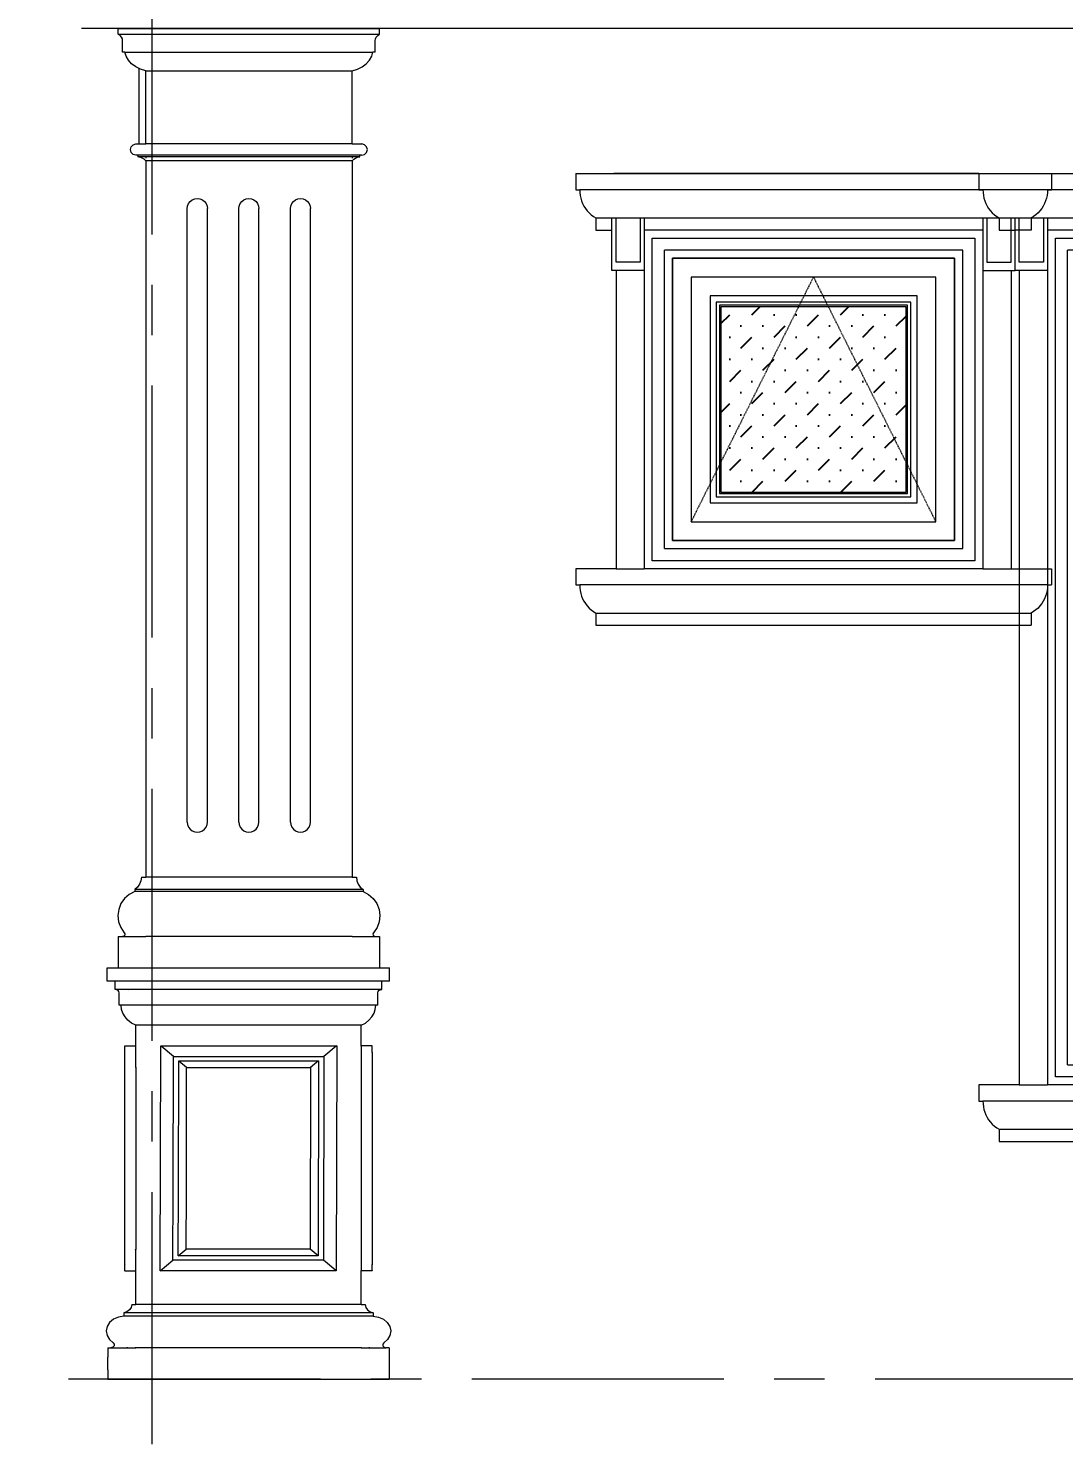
# Model space of a CAD drawing. Header units: millimetres. Extents: x 1832547 to 2001569, y -558009 to -417808.
# Drawn here: x 1912778 to 1915344, y -527518 to -523994 of the extents above; entities that cross this region are included whole.
import ezdxf

# ---------------------------------------------------------------- set-up
doc = ezdxf.new("R2010")
doc.units = ezdxf.units.MM
doc.header["$MEASUREMENT"] = 0
doc.linetypes.add('CENTER', pattern=[2, 1.25, -0.25, 0.25, -0.25])
doc.linetypes.add('HIDDEN', pattern=[9.525, 6.35, -3.175])
doc.layers.get('0').update_dxf_attribs({"linetype": 'CONTINUOUS'})
doc.layers.get('DEFPOINTS').update_dxf_attribs({"linetype": 'CONTINUOUS'})
for name, color, linetype, lineweight in [('CA.khuat 75', 75, 'HIDDEN', 9), ('CA.manh 08', 8, 'CONTINUOUS', 9), ('CA.noi that 15', 15, 'CONTINUOUS', 9), ('CA.thay 145', 145, 'CONTINUOUS', 18), ('CA.tim 67', 67, 'CENTER', 9), ('CA.vat lieu 08', 8, 'CONTINUOUS', 5), ('CA_manh 08', 8, 'CONTINUOUS', 9)]:
    doc.layers.add(name, color=color, linetype=linetype, lineweight=lineweight)
doc.layers.add('HACH', color=250, linetype='CONTINUOUS')
doc.styles.get("Standard").update_dxf_attribs({"font": 'roman.shx'})
doc.dimstyles.new('CA 70', dxfattribs={"dimscale": 0.7, "dimtxt": 220, "dimasz": 60, "dimexe": 160, "dimexo": 0, "dimgap": 30, "dimtad": 1, "dimdec": 0, "dimrnd": 5, "dimzin": 0, "dimdsep": 46, "dimtxsty": 'Standard', "dimblk": 'ARCHTICK', "dimcen": 0.09, "dimdle": 160, "dimclrd": 256, "dimclre": 256, "dimclrt": 255, "dimadec": 0, "dimazin": 0, "dimtfac": 1, "dimtdec": 0, "dimtix": 1, "dimtmove": 2, "dimatfit": 3, "dimldrblk": 'DOT', "dimfxl": 600, "dimfxlon": 1, "dimtolj": 1, "dimtzin": 0, "dimarcsym": 0})

# ---------------------------------------------------------------- blocks, each defined once
blk = doc.blocks.new('_ArchTick')
at = {"color": 1, "linetype": 'ByBlock', "const_width": 0.15}
blk.add_lwpolyline([(-0.5, -0.5), (0.5, 0.5)], dxfattribs=at)
blk = doc.blocks.new('*D163')
at = {"layer": 'CA.manh 08', "lineweight": -2, "transparency": 16777216}
for p, q in [((1910842.1, -523531.6), (1910842.1, -524675.6)), ((1911262.1, -523643.6), (1910730.1, -523643.6)), ((1911262.1, -524563.6), (1910730.1, -524563.6))]:
    blk.add_line(p, q, dxfattribs=at)
at = {"layer": 'DEFPOINTS', "color": 0, "transparency": 16777216}
for p in [(1912237, -523643.6), (1910842.1, -524563.6), (1913934.3, -524563.6)]:
    blk.add_point(p, dxfattribs=at)
at = {"layer": 'CA.manh 08', "lineweight": -2, "transparency": 16777216, "xscale": 42, "yscale": 42, "zscale": 42}
for p, rotation in [((1910842.1, -523643.6), 90), ((1910842.1, -524563.6), 270)]:
    blk.add_blockref('_ArchTick', p, dxfattribs=dict(at, rotation=rotation))
at = {"layer": 'CA.manh 08', "color": 255, "transparency": 16777216, "insert": (1910744.1, -524103.6), "char_height": 154, "attachment_point": 5, "rotation": 90}
blk.add_mtext('\\A1;920', dxfattribs=at)
blk = doc.blocks.new('_DOT')
at = {"color": 1, "linetype": 'ByBlock'}
blk.add_line((-0.5, 0), (-1, 0), dxfattribs=at)
at = {"color": 1, "linetype": 'ByBlock', "const_width": 0.5}
blk.add_lwpolyline([(-0.25, 0, 1), (0.25, 0, 1)], format="xyb", close=True, dxfattribs=at)
blk = doc.blocks.new('*D164')
at = {"layer": 'CA.manh 08', "lineweight": -2, "transparency": 16777216}
for p, q in [((1910842.1, -524451.6), (1910842.1, -526655.6)), ((1911262.1, -524563.6), (1910730.1, -524563.6)), ((1911262.1, -526543.6), (1910730.1, -526543.6))]:
    blk.add_line(p, q, dxfattribs=at)
at = {"layer": 'DEFPOINTS', "color": 0, "transparency": 16777216}
for p in [(1913934.3, -524563.6), (1910842.1, -526543.6), (1913934.6, -526543.6)]:
    blk.add_point(p, dxfattribs=at)
at = {"layer": 'CA.manh 08', "lineweight": -2, "transparency": 16777216, "xscale": 42, "yscale": 42, "zscale": 42}
for p, rotation in [((1910842.1, -524563.6), 90), ((1910842.1, -526543.6), 270)]:
    blk.add_blockref('_ArchTick', p, dxfattribs=dict(at, rotation=rotation))
at = {"layer": 'CA.manh 08', "color": 255, "transparency": 16777216, "insert": (1910744.1, -525553.6), "char_height": 154, "attachment_point": 5, "rotation": 90}
blk.add_mtext('\\A1;1980', dxfattribs=at)
blk = doc.blocks.new('*D165')
at = {"layer": 'CA.manh 08', "lineweight": -2, "transparency": 16777216}
for p, q in [((1910842.1, -526431.6), (1910842.1, -527455.6)), ((1911262.1, -526543.6), (1910730.1, -526543.6)), ((1911262.1, -527343.6), (1910730.1, -527343.6))]:
    blk.add_line(p, q, dxfattribs=at)
at = {"layer": 'DEFPOINTS', "color": 0, "transparency": 16777216}
for p in [(1913934.6, -526543.6), (1910842.1, -527343.6), (1911614.4, -527343.6)]:
    blk.add_point(p, dxfattribs=at)
at = {"layer": 'CA.manh 08', "lineweight": -2, "transparency": 16777216, "xscale": 42, "yscale": 42, "zscale": 42}
for p, rotation in [((1910842.1, -526543.6), 90), ((1910842.1, -527343.6), 270)]:
    blk.add_blockref('_ArchTick', p, dxfattribs=dict(at, rotation=rotation))
at = {"layer": 'CA.manh 08', "color": 255, "transparency": 16777216, "insert": (1910744.1, -526943.6), "char_height": 154, "attachment_point": 5, "rotation": 90}
blk.add_mtext('\\A1;800', dxfattribs=at)
blk = doc.blocks.new('A$C6ceb0cab')
at = {"layer": 'CA.thay 145'}
for p, q in [((0, 2400), (0, 2360)), ((0, 2400), (2599.8, 2400)), ((2599.8, 2400), (2599.8, 2360)), ((0, 2360), (10, 2360)), ((10, 2360), (10.2, 2352.9)), ((2589.8, 2360), (10, 2360)), ((10.2, 2352.9), (11, 2345.9)), ((11, 2345.9), (12.4, 2339)), ((12.4, 2339), (14.5, 2332.3)), ((14.5, 2332.3), (17.1, 2325.7)), ((2585.3, 2332.3), (2582.7, 2325.7)), ((2587.3, 2339), (2585.3, 2332.3)), ((2588.8, 2345.9), (2587.3, 2339)), ((2589.6, 2352.9), (2588.8, 2345.9)), ((2589.8, 2360), (2589.6, 2352.9)), ((2589.8, 2360), (2599.8, 2360)), ((17.1, 2325.7), (20.3, 2319.5)), ((20.3, 2319.5), (24.1, 2313.5)), ((24.1, 2313.5), (28.4, 2307.9)), ((28.4, 2307.9), (33.2, 2302.7)), ((33.2, 2302.7), (38.4, 2298)), ((38.4, 2298), (44, 2293.7)), ((44, 2293.7), (50, 2290)), ((2555.7, 2293.7), (2549.8, 2290)), ((2561.4, 2298), (2555.7, 2293.7)), ((2566.6, 2302.7), (2561.4, 2298)), ((2571.4, 2307.9), (2566.6, 2302.7)), ((2575.7, 2313.5), (2571.4, 2307.9)), ((2579.4, 2319.5), (2575.7, 2313.5)), ((2582.7, 2325.7), (2579.4, 2319.5)), ((50, 2290), (90, 2290)), ((50, 2290), (50, 2260)), ((50, 2260), (90, 2260)), ((90, 2260), (90, 2290)), ((90, 2290), (100, 2290)), ((90, 2160), (90, 2260)), ((100, 2290), (160, 2290)), ((160, 2290), (170, 2290)), ((170, 2290), (2429.8, 2290)), ((170, 2290), (170, 2260)), ((2429.8, 2260), (170, 2260)), ((170, 2260), (170, 2160)), ((2429.8, 2290), (2439.8, 2290)), ((2429.8, 2290), (2429.8, 2260)), ((2429.8, 2260), (2429.8, 2160)), ((2439.8, 2290), (2499.8, 2290)), ((2499.8, 2290), (2509.8, 2290)), ((2509.8, 2290), (2549.8, 2290)), ((2509.8, 2260), (2509.8, 2290)), ((2509.8, 2160), (2509.8, 2260)), ((2549.8, 2260), (2509.8, 2260)), ((2549.8, 2290), (2549.8, 2260)), ((240, 210), (240, 2190)), ((240, 2190), (2359.8, 2190)), ((2359.8, 2190), (2359.8, 210)), ((100, 2160), (90, 2160)), ((100, 2160), (100, 140)), ((170, 2160), (100, 2160)), ((170, 2160), (170, 140)), ((2429.8, 2160), (2499.8, 2160)), ((2429.8, 2160), (2429.8, 140)), ((2499.8, 2160), (2509.8, 2160)), ((2499.8, 2160), (2499.8, 140)), ((2359.8, 210), (240, 210)), ((100, 140), (0, 140)), ((0, 140), (0, 100)), ((100, 140), (170, 140)), ((2429.8, 140), (170, 140)), ((2429.8, 140), (2499.8, 140)), ((2499.8, 140), (2599.8, 140)), ((2599.8, 140), (2599.8, 100)), ((0, 100), (10, 100)), ((10, 100), (10.2, 92.9)), ((2589.8, 100), (10, 100)), ((10.2, 92.9), (11, 85.9)), ((11, 85.9), (12.4, 79)), ((12.4, 79), (14.5, 72.3)), ((14.5, 72.3), (17.1, 65.7)), ((2585.3, 72.3), (2582.7, 65.7)), ((2587.3, 79), (2585.3, 72.3)), ((2588.8, 85.9), (2587.3, 79)), ((2589.6, 92.9), (2588.8, 85.9)), ((2589.8, 100), (2589.6, 92.9)), ((2589.8, 100), (2599.8, 100)), ((17.1, 65.7), (20.3, 59.5)), ((20.3, 59.5), (24.1, 53.5)), ((24.1, 53.5), (28.4, 47.9)), ((28.4, 47.9), (33.2, 42.7)), ((33.2, 42.7), (38.4, 38)), ((38.4, 38), (44, 33.7)), ((2561.4, 38), (2555.7, 33.7)), ((2566.6, 42.7), (2561.4, 38)), ((2571.4, 47.9), (2566.6, 42.7)), ((2575.7, 53.5), (2571.4, 47.9)), ((2579.4, 59.5), (2575.7, 53.5)), ((2582.7, 65.7), (2579.4, 59.5)), ((44, 33.7), (50, 30)), ((50, 30), (50, 0)), ((50, 30), (2549.8, 30)), ((50, 0), (2549.8, 0)), ((2555.7, 33.7), (2549.8, 30)), ((2549.8, 30), (2549.8, 0))]:
    blk.add_line(p, q, dxfattribs=at)
at = {"layer": 'CA_manh 08'}
for p, q in [((100, 2180), (100, 2290)), ((160, 2290), (160, 2180)), ((2439.8, 2290), (2439.8, 2180)), ((2499.8, 2180), (2499.8, 2290)), ((190, 2240), (2409.8, 2240)), ((190, 160), (190, 2240)), ((2409.8, 2240), (2409.8, 160)), ((220, 190), (220, 2210)), ((2379.8, 2210), (220, 2210)), ((2379.8, 190), (2379.8, 2210)), ((160, 2180), (100, 2180)), ((2439.8, 2180), (2499.8, 2180)), ((220, 190), (2379.8, 190)), ((2409.8, 160), (190, 160))]:
    blk.add_line(p, q, dxfattribs=at)
blk = doc.blocks.new('A$C19d361f2')
at = {"layer": 'CA.thay 145'}
for p, q in [((0, 1120), (0, 1080)), ((0, 1120), (1179.8, 1120)), ((1179.8, 1120), (1179.8, 1080)), ((0, 1080), (10, 1080)), ((10, 1080), (10.2, 1072.9)), ((1169.8, 1080), (10, 1080)), ((10.2, 1072.9), (11, 1065.9)), ((11, 1065.9), (12.4, 1059)), ((12.4, 1059), (14.5, 1052.3)), ((1167.3, 1059), (1165.3, 1052.3)), ((1168.8, 1065.9), (1167.3, 1059)), ((1169.6, 1072.9), (1168.8, 1065.9)), ((1169.8, 1080), (1169.6, 1072.9)), ((1169.8, 1080), (1179.8, 1080)), ((14.5, 1052.3), (17.1, 1045.7)), ((17.1, 1045.7), (20.3, 1039.5)), ((20.3, 1039.5), (24.1, 1033.5)), ((24.1, 1033.5), (28.4, 1027.9)), ((28.4, 1027.9), (33.2, 1022.7)), ((33.2, 1022.7), (38.4, 1018)), ((1146.6, 1022.7), (1141.4, 1018)), ((1151.4, 1027.9), (1146.6, 1022.7)), ((1155.7, 1033.5), (1151.4, 1027.9)), ((1159.4, 1039.5), (1155.7, 1033.5)), ((1162.7, 1045.7), (1159.4, 1039.5)), ((1165.3, 1052.3), (1162.7, 1045.7)), ((38.4, 1018), (44, 1013.7)), ((44, 1013.7), (50, 1010)), ((50, 1010), (90, 1010)), ((50, 1010), (50, 980)), ((90, 980), (90, 1010)), ((90, 1010), (100, 1010)), ((100, 1010), (160, 1010)), ((160, 1010), (170, 1010)), ((170, 1010), (1009.8, 1010)), ((170, 1010), (170, 980)), ((1009.8, 1010), (1019.8, 1010)), ((1009.8, 1010), (1009.8, 980)), ((1019.8, 1010), (1079.8, 1010)), ((1079.8, 1010), (1089.8, 1010)), ((1089.8, 1010), (1129.8, 1010)), ((1089.8, 980), (1089.8, 1010)), ((1135.7, 1013.7), (1129.8, 1010)), ((1129.8, 1010), (1129.8, 980)), ((1141.4, 1018), (1135.7, 1013.7)), ((50, 980), (90, 980)), ((90, 880), (90, 980)), ((1009.8, 980), (170, 980)), ((170, 980), (170, 880)), ((1009.8, 980), (1009.8, 880)), ((1089.8, 880), (1089.8, 980)), ((1129.8, 980), (1089.8, 980)), ((240, 210), (240, 910)), ((240, 910), (939.8, 910)), ((939.8, 910), (939.8, 210)), ((100, 880), (90, 880)), ((100, 880), (100, 140)), ((170, 880), (100, 880)), ((170, 880), (170, 140)), ((1009.8, 880), (1079.8, 880)), ((1009.8, 880), (1009.8, 140)), ((1079.8, 880), (1089.8, 880)), ((1079.8, 880), (1079.8, 140)), ((939.8, 210), (240, 210)), ((100, 140), (0, 140)), ((0, 140), (0, 100)), ((100, 140), (170, 140)), ((1009.8, 140), (170, 140)), ((1009.8, 140), (1079.8, 140)), ((1079.8, 140), (1179.8, 140)), ((1179.8, 140), (1179.8, 100)), ((0, 100), (10, 100)), ((10, 100), (10.2, 92.9)), ((1169.8, 100), (10, 100)), ((10.2, 92.9), (11, 85.9)), ((11, 85.9), (12.4, 79)), ((12.4, 79), (14.5, 72.3)), ((14.5, 72.3), (17.1, 65.7)), ((1165.3, 72.3), (1162.7, 65.7)), ((1167.3, 79), (1165.3, 72.3)), ((1168.8, 85.9), (1167.3, 79)), ((1169.6, 92.9), (1168.8, 85.9)), ((1169.8, 100), (1169.6, 92.9)), ((1169.8, 100), (1179.8, 100)), ((17.1, 65.7), (20.3, 59.5)), ((20.3, 59.5), (24.1, 53.5)), ((24.1, 53.5), (28.4, 47.9)), ((28.4, 47.9), (33.2, 42.7)), ((33.2, 42.7), (38.4, 38)), ((38.4, 38), (44, 33.7)), ((1141.4, 38), (1135.7, 33.7)), ((1146.6, 42.7), (1141.4, 38)), ((1151.4, 47.9), (1146.6, 42.7)), ((1155.7, 53.5), (1151.4, 47.9)), ((1159.4, 59.5), (1155.7, 53.5)), ((1162.7, 65.7), (1159.4, 59.5)), ((44, 33.7), (50, 30)), ((50, 30), (50, 0)), ((50, 30), (1129.8, 30)), ((50, 0), (1129.8, 0)), ((1135.7, 33.7), (1129.8, 30)), ((1129.8, 30), (1129.8, 0))]:
    blk.add_line(p, q, dxfattribs=at)
at = {"layer": 'CA_manh 08'}
for p, q in [((100, 900), (100, 1010)), ((160, 1010), (160, 900)), ((1019.8, 1010), (1019.8, 900)), ((1079.8, 900), (1079.8, 1010)), ((190, 960), (989.8, 960)), ((190, 160), (190, 960)), ((989.8, 960), (989.8, 160)), ((220, 190), (220, 930)), ((959.8, 930), (220, 930)), ((959.8, 190), (959.8, 930)), ((160, 900), (100, 900)), ((1019.8, 900), (1079.8, 900)), ((220, 190), (959.8, 190)), ((989.8, 160), (190, 160))]:
    blk.add_line(p, q, dxfattribs=at)
blk = doc.blocks.new('nfbkdc')
at = {"layer": 'HACH'}
h = blk.add_hatch(dxfattribs=at)
h.set_pattern_fill('MUDST', color=256, scale=200, angle=45, style=0)
h.set_pattern_definition([(45, (874984.91, -680701), (35.3553, 106.066), [50, -50, 0, -50, 0, -50])])
h.paths.add_polyline_path([(874894.9, -681001.3), (875484.9, -681001.3), (875484.9, -680411), (874894.9, -680411)])
at = {"layer": 'CA.khuat 75', "ltscale": 0.4}
blk.add_lwpolyline([(874799.9, -681096.3), (875189.9, -680316), (875579.9, -681096.3)], dxfattribs=at)
at = {"layer": 'CA.noi that 15'}
blk.add_lwpolyline([(874879.9, -681016.3), (875499.9, -681016.3), (875499.9, -680396), (874879.9, -680396)], close=True, dxfattribs=at)
at = {"layer": 'CA.thay 145'}
for points in [[(874739.9, -681156.3), (875639.9, -681156.3), (875639.9, -680256), (874739.9, -680256)], [(874799.9, -681096.3), (875579.9, -681096.3), (875579.9, -680316), (874799.9, -680316)], [(874859.9, -681036.3), (875519.9, -681036.3), (875519.9, -680376), (874859.9, -680376)]]:
    blk.add_lwpolyline(points, close=True, dxfattribs=at)
at = {"layer": 'CA.vat lieu 08'}
for points in [[(874889.9, -681006.3), (875489.9, -681006.3), (875489.9, -680406), (874889.9, -680406)], [(874894.9, -681001.3), (875484.9, -681001.3), (875484.9, -680411), (874894.9, -680411)]]:
    blk.add_lwpolyline(points, close=True, dxfattribs=at)

msp = doc.modelspace()

# ---------------------------------------------------------------- linework, layer by layer
at = {"layer": 'CA.manh 08'}
for p, q in [((1913174.7, -524428), (1913178.6, -524422.8)), ((1913178.6, -524422.8), (1913183.8, -524418.8)), ((1913183.8, -524418.8), (1913189.9, -524416.3)), ((1913189.9, -524416.3), (1913196.3, -524415.5)), ((1913196.3, -524415.5), (1913202.8, -524416.3)), ((1913202.8, -524416.3), (1913208.8, -524418.8)), ((1913208.8, -524418.8), (1913214, -524422.8)), ((1913214, -524422.8), (1913218, -524428)), ((1913302.6, -524428), (1913306.6, -524422.8)), ((1913306.6, -524422.8), (1913311.7, -524418.8)), ((1913311.7, -524418.8), (1913317.8, -524416.3)), ((1913317.8, -524416.3), (1913324.2, -524415.5)), ((1913324.2, -524415.5), (1913330.7, -524416.3)), ((1913330.7, -524416.3), (1913336.7, -524418.8)), ((1913336.7, -524418.8), (1913341.9, -524422.8)), ((1913341.9, -524422.8), (1913345.9, -524428)), ((1913430.5, -524428), (1913434.5, -524422.8)), ((1913434.5, -524422.8), (1913439.7, -524418.8)), ((1913439.7, -524418.8), (1913445.7, -524416.3)), ((1913445.7, -524416.3), (1913452.2, -524415.5)), ((1913452.2, -524415.5), (1913458.6, -524416.3)), ((1913458.6, -524416.3), (1913464.7, -524418.8)), ((1913464.7, -524418.8), (1913469.8, -524422.8)), ((1913469.8, -524422.8), (1913473.8, -524428)), ((1913171.3, -524440.5), (1913172.2, -524434)), ((1913171.3, -525809.1), (1913171.3, -524440.5)), ((1913172.2, -524434), (1913174.7, -524428)), ((1913218, -524428), (1913220.5, -524434)), ((1913220.5, -524434), (1913221.3, -524440.5)), ((1913221.3, -525809.1), (1913221.3, -524440.5)), ((1913299.2, -524440.5), (1913300.1, -524434)), ((1913299.2, -525809.1), (1913299.2, -524440.5)), ((1913300.1, -524434), (1913302.6, -524428)), ((1913345.9, -524428), (1913348.4, -524434)), ((1913348.4, -524434), (1913349.2, -524440.5)), ((1913349.2, -525809.1), (1913349.2, -524440.5)), ((1913427.2, -524440.5), (1913428, -524434)), ((1913427.2, -525809.1), (1913427.2, -524440.5)), ((1913428, -524434), (1913430.5, -524428)), ((1913473.8, -524428), (1913476.3, -524434)), ((1913476.3, -524434), (1913477.2, -524440.5)), ((1913477.2, -525809.1), (1913477.2, -524440.5)), ((1913171.3, -525961.7), (1913171.3, -525528.1)), ((1913221.3, -525961.7), (1913221.3, -525528.1)), ((1913299.2, -525961.7), (1913299.2, -525528.1)), ((1913349.2, -525961.7), (1913349.2, -525528.1)), ((1913427.2, -525961.7), (1913427.2, -525528.1)), ((1913477.2, -525961.7), (1913477.2, -525528.1)), ((1913171.3, -525961.7), (1913172.2, -525968.1)), ((1913172.2, -525968.1), (1913174.7, -525974.2)), ((1913174.7, -525974.2), (1913178.6, -525979.4)), ((1913214, -525979.4), (1913218, -525974.2)), ((1913218, -525974.2), (1913220.5, -525968.1)), ((1913220.5, -525968.1), (1913221.3, -525961.7)), ((1913299.2, -525961.7), (1913300.1, -525968.1)), ((1913300.1, -525968.1), (1913302.6, -525974.2)), ((1913302.6, -525974.2), (1913306.6, -525979.4)), ((1913341.9, -525979.4), (1913345.9, -525974.2)), ((1913345.9, -525974.2), (1913348.4, -525968.1)), ((1913348.4, -525968.1), (1913349.2, -525961.7)), ((1913427.2, -525961.7), (1913428, -525968.1)), ((1913428, -525968.1), (1913430.5, -525974.2)), ((1913430.5, -525974.2), (1913434.5, -525979.4)), ((1913469.8, -525979.4), (1913473.8, -525974.2)), ((1913473.8, -525974.2), (1913476.3, -525968.1)), ((1913476.3, -525968.1), (1913477.2, -525961.7)), ((1913178.6, -525979.4), (1913183.8, -525983.3)), ((1913183.8, -525983.3), (1913189.9, -525985.8)), ((1913189.9, -525985.8), (1913196.3, -525986.7)), ((1913196.3, -525986.7), (1913202.8, -525985.8)), ((1913202.8, -525985.8), (1913208.8, -525983.3)), ((1913208.8, -525983.3), (1913214, -525979.4)), ((1913306.6, -525979.4), (1913311.7, -525983.3)), ((1913311.7, -525983.3), (1913317.8, -525985.8)), ((1913317.8, -525985.8), (1913324.2, -525986.7)), ((1913324.2, -525986.7), (1913330.7, -525985.8)), ((1913330.7, -525985.8), (1913336.7, -525983.3)), ((1913336.7, -525983.3), (1913341.9, -525979.4)), ((1913434.5, -525979.4), (1913439.7, -525983.3)), ((1913439.7, -525983.3), (1913445.7, -525985.8)), ((1913445.7, -525985.8), (1913452.2, -525986.7)), ((1913452.2, -525986.7), (1913458.6, -525985.8)), ((1913458.6, -525985.8), (1913464.7, -525983.3)), ((1913464.7, -525983.3), (1913469.8, -525979.4)), ((1913607.3, -526128.6), (1913041.2, -526128.6))]:
    msp.add_line(p, q, dxfattribs=at)
msp.add_lwpolyline([(1915134.6, -524353.6), (1914229.5, -524353.6)], dxfattribs=at)
at = {"layer": 'CA.thay 145'}
for p, q in [((1913000.4, -523993.6), (1912998.1, -523993.6)), ((1913000.4, -524007.8), (1913000.4, -523993.6)), ((1913000.4, -523993.6), (1913648.1, -523993.6)), ((1913648.1, -524007.8), (1913648.1, -523993.6)), ((1913004.9, -524011), (1913000.4, -524007.8)), ((1913008.4, -524014.9), (1913004.9, -524011)), ((1913010.5, -524019.3), (1913008.4, -524014.9)), ((1913011.2, -524024), (1913010.5, -524019.3)), ((1913011.2, -524052.3), (1913011.2, -524024)), ((1913637.2, -524024), (1913638, -524019.3)), ((1913637.2, -524052.3), (1913637.2, -524024)), ((1913638, -524019.3), (1913640.1, -524014.9)), ((1913640.1, -524014.9), (1913643.6, -524011)), ((1913643.6, -524011), (1913648.1, -524007.8)), ((1913016.7, -524052.3), (1913011.2, -524052.3)), ((1913019.7, -524062.7), (1913016.7, -524052.3)), ((1913025.4, -524072.4), (1913019.7, -524062.7)), ((1913033.4, -524081.2), (1913025.4, -524072.4)), ((1913615.1, -524081.2), (1913623.1, -524072.4)), ((1913623.1, -524072.4), (1913628.8, -524062.7)), ((1913628.8, -524062.7), (1913631.8, -524052.3)), ((1913637.2, -524052.3), (1913631.8, -524052.3)), ((1913043.5, -524088.7), (1913033.4, -524081.2)), ((1913052.1, -524093.1), (1913043.5, -524088.7)), ((1913052.1, -524280), (1913052.1, -524093.1)), ((1913055.3, -524094.7), (1913052.1, -524093.1)), ((1913068.4, -524098.9), (1913055.3, -524094.7)), ((1913068.4, -524280), (1913068.4, -524098.9)), ((1913068.4, -524098.9), (1913580.1, -524098.9)), ((1913580.1, -524098.9), (1913593.2, -524094.7)), ((1913580.1, -524280), (1913580.1, -524098.9)), ((1913593.2, -524094.7), (1913605, -524088.7)), ((1913605, -524088.7), (1913615.1, -524081.2)), ((1913032.3, -524287), (1913037.2, -524281.9)), ((1913037.2, -524281.9), (1913044, -524280)), ((1913044, -524280), (1913052.1, -524280)), ((1913052.1, -524280), (1913068.4, -524280)), ((1913580.1, -524280), (1913068.4, -524280)), ((1913580.1, -524280), (1913604.4, -524280)), ((1913611.3, -524281.9), (1913604.4, -524280)), ((1913616.2, -524287), (1913611.3, -524281.9)), ((1913030.4, -524294), (1913032.3, -524287)), ((1913032.3, -524300.9), (1913030.4, -524294)), ((1913037.2, -524306.1), (1913032.3, -524300.9)), ((1913044, -524307.9), (1913037.2, -524306.1)), ((1913049.5, -524307.9), (1913044, -524307.9)), ((1913049.5, -524312), (1913049.5, -524307.9)), ((1913052.1, -524312.5), (1913049.5, -524312)), ((1913054.8, -524313.1), (1913052.1, -524312.5)), ((1913059.8, -524315.2), (1913054.8, -524313.1)), ((1913064.3, -524318.1), (1913059.8, -524315.2)), ((1913068.4, -524321.8), (1913064.3, -524318.1)), ((1913068.4, -524313.1), (1913068.4, -524315.2)), ((1913580.1, -524313.1), (1913580.1, -524315.2)), ((1913580.1, -524321.8), (1913584.1, -524318.1)), ((1913584.1, -524318.1), (1913588.7, -524315.2)), ((1913588.7, -524315.2), (1913593.7, -524313.1)), ((1913593.7, -524313.1), (1913599, -524312)), ((1913599, -524312), (1913599, -524307.9)), ((1913604.4, -524307.9), (1913599, -524307.9)), ((1913604.4, -524307.9), (1913611.3, -524306.1)), ((1913611.3, -524306.1), (1913616.2, -524300.9)), ((1913618.1, -524294), (1913616.2, -524287)), ((1913616.2, -524300.9), (1913618.1, -524294)), ((1913068.4, -524321.8), (1913068.4, -525809.1)), ((1913580.1, -524321.8), (1913068.4, -524321.8)), ((1913580.1, -524321.8), (1913580.1, -525809.1)), ((1913068.4, -525528.1), (1913068.4, -526098.6)), ((1913580.1, -525528.1), (1913580.1, -526098.6)), ((1913053.3, -526115.8), (1913048.1, -526123)), ((1913056.5, -526107.5), (1913053.3, -526115.8)), ((1913057.5, -526098.6), (1913056.5, -526107.5)), ((1913057.5, -526098.6), (1913068.4, -526098.6)), ((1913580.1, -526098.6), (1913068.4, -526098.6)), ((1913580.1, -526098.6), (1913591, -526098.6)), ((1913591, -526098.6), (1913591.9, -526107.5)), ((1913591.9, -526107.5), (1913595.2, -526115.8)), ((1913595.2, -526115.8), (1913600.4, -526123)), ((1913015.8, -526151.3), (1913006.9, -526163.9)), ((1913027.4, -526141.1), (1913015.8, -526151.3)), ((1913041.2, -526134), (1913027.4, -526141.1)), ((1913048.1, -526123), (1913041.2, -526128.6)), ((1913041.2, -526128.6), (1913041.2, -526134)), ((1913607.3, -526134), (1913041.2, -526134)), ((1913600.4, -526123), (1913607.3, -526128.6)), ((1913607.3, -526128.6), (1913607.3, -526134)), ((1913607.3, -526134), (1913621, -526141.1)), ((1913621, -526141.1), (1913632.7, -526151.3)), ((1913632.7, -526151.3), (1913641.6, -526163.9)), ((1913001.3, -526178.3), (1912999.4, -526193.7)), ((1913006.9, -526163.9), (1913001.3, -526178.3)), ((1913641.6, -526163.9), (1913647.2, -526178.3)), ((1913647.2, -526178.3), (1913649.1, -526193.7)), ((1912999.4, -526193.7), (1913001.1, -526209)), ((1913001.1, -526209), (1913006.4, -526223.5)), ((1913006.4, -526223.5), (1913015.1, -526236.3)), ((1913642.1, -526223.5), (1913633.4, -526236.3)), ((1913647.4, -526209), (1913642.1, -526223.5)), ((1913649.1, -526193.7), (1913647.4, -526209)), ((1913000.4, -526245.6), (1913000.4, -526323.6)), ((1913000.4, -526245.6), (1913011.2, -526245.6)), ((1913014.3, -526244.7), (1913011.2, -526245.6)), ((1913011.2, -526245.6), (1913044.7, -526245.6)), ((1913016.3, -526242.2), (1913014.3, -526244.7)), ((1913015.1, -526236.3), (1913016.6, -526239.1)), ((1913016.6, -526239.1), (1913016.3, -526242.2)), ((1913044.7, -526245.6), (1913044.9, -526244.7)), ((1913044.7, -526245.6), (1913068.4, -526245.6)), ((1913068.4, -526245.6), (1913068.4, -526244.7)), ((1913580.1, -526245.6), (1913068.4, -526245.6)), ((1913580.1, -526245.6), (1913580.1, -526244.7)), ((1913580.1, -526245.6), (1913603.8, -526245.6)), ((1913603.8, -526245.6), (1913603.6, -526244.7)), ((1913603.8, -526245.6), (1913637.2, -526245.6)), ((1913633.4, -526236.3), (1913631.9, -526239.1)), ((1913631.9, -526239.1), (1913632.2, -526242.2)), ((1913632.2, -526242.2), (1913634.2, -526244.7)), ((1913634.2, -526244.7), (1913637.2, -526245.6)), ((1913637.2, -526245.6), (1913648.1, -526245.6)), ((1913648.1, -526245.6), (1913648.1, -526323.6)), ((1912973.1, -526356.5), (1912973.1, -526323.6)), ((1912973.1, -526323.6), (1913000.4, -526323.6)), ((1913000.4, -526323.6), (1913648.1, -526323.6)), ((1913648.1, -526323.6), (1913673.3, -526323.6)), ((1913673.3, -526356.5), (1913673.3, -526323.6)), ((1912992.9, -526356.5), (1912973.1, -526356.5)), ((1912992.9, -526377.1), (1912992.9, -526356.5)), ((1913653.5, -526356.5), (1912992.9, -526356.5)), ((1913673.3, -526356.5), (1913653.5, -526356.5)), ((1913653.5, -526377.1), (1913653.5, -526356.5)), ((1912996.7, -526377.7), (1912992.9, -526377.1)), ((1913025.2, -526377.1), (1912992.9, -526377.1)), ((1912999.9, -526379.5), (1912996.7, -526377.7)), ((1913002, -526382.1), (1912999.9, -526379.5)), ((1913002.8, -526385.3), (1913002, -526382.1)), ((1913002.8, -526416.1), (1913002.8, -526385.3)), ((1913025.2, -526377.1), (1913025.5, -526377.7)), ((1913058.5, -526377.1), (1913025.2, -526377.1)), ((1913058.5, -526377.1), (1913058.5, -526377.7)), ((1913073.3, -526377.1), (1913058.5, -526377.1)), ((1913073.3, -526377.1), (1913073.3, -526377.7)), ((1913653.5, -526377.1), (1913621.2, -526377.1)), ((1913643.6, -526385.3), (1913644.4, -526382.1)), ((1913643.6, -526416.1), (1913643.6, -526385.3)), ((1913644.4, -526382.1), (1913646.5, -526379.5)), ((1913646.5, -526379.5), (1913649.7, -526377.7)), ((1913649.7, -526377.7), (1913653.5, -526377.1)), ((1913007.7, -526416.1), (1913002.8, -526416.1)), ((1913008.7, -526426.2), (1913007.7, -526416.1)), ((1913011.9, -526436), (1913008.7, -526426.2)), ((1913634.6, -526436), (1913637.7, -526426.2)), ((1913637.7, -526426.2), (1913638.7, -526416.1)), ((1913643.6, -526416.1), (1913638.7, -526416.1)), ((1913017.1, -526445.1), (1913011.9, -526436)), ((1913024.4, -526453.2), (1913017.1, -526445.1)), ((1913033.3, -526460.1), (1913024.4, -526453.2)), ((1913043.6, -526465.5), (1913033.3, -526460.1)), ((1913043.5, -526517.3), (1913043.6, -526465.5)), ((1913602.8, -526465.5), (1913043.6, -526465.5)), ((1913602.8, -526465.5), (1913613.1, -526460.1)), ((1913602.9, -526517.3), (1913602.8, -526465.5)), ((1913613.1, -526460.1), (1913622, -526453.2)), ((1913622, -526453.2), (1913629.3, -526445.1)), ((1913629.3, -526445.1), (1913634.6, -526436)), ((1913016.1, -526517.4), (1913016.2, -526517.3)), ((1913016.1, -526517.5), (1913016.1, -526517.4)), ((1913016.1, -526517.6), (1913016.1, -526517.5)), ((1913016.1, -526517.6), (1913016.1, -527074)), ((1913016.2, -526517.2), (1913016.3, -526517.1)), ((1913016.2, -526517.3), (1913016.2, -526517.2)), ((1913016.3, -526517.1), (1913016.4, -526517)), ((1913016.4, -526517), (1913016.5, -526517)), ((1913016.5, -526517), (1913016.6, -526516.9)), ((1913016.6, -526516.9), (1913016.7, -526516.8)), ((1913016.7, -526516.8), (1913016.8, -526516.8)), ((1913016.8, -526516.8), (1913017, -526516.8)), ((1913017.1, -526533.1), (1913016.8, -526533)), ((1913017, -526516.8), (1913017.1, -526516.8)), ((1913017.1, -526516.8), (1913042.6, -526516.8)), ((1913042.6, -526516.8), (1913042.8, -526516.8)), ((1913042.8, -526516.8), (1913042.9, -526516.8)), ((1913042.9, -526516.8), (1913043, -526516.8)), ((1913043, -526516.8), (1913043.1, -526516.9)), ((1913043.1, -526516.9), (1913043.2, -526517)), ((1913043.2, -526517), (1913043.3, -526517)), ((1913043.3, -526517), (1913043.4, -526517.1)), ((1913043.4, -526517.1), (1913043.5, -526517.2)), ((1913043.5, -526517.2), (1913043.5, -526517.3)), ((1913043.5, -526517.3), (1913043.6, -526517.4)), ((1913043.6, -526517.4), (1913043.6, -526517.5)), ((1913043.6, -526517.5), (1913043.6, -526517.6)), ((1913043.6, -526569.5), (1913043.6, -526517.6)), ((1913104.3, -527074.8), (1913105.5, -526516.8)), ((1913105.5, -526516.8), (1913541.9, -526516.8)), ((1913106.5, -526517.6), (1913105.5, -526516.8)), ((1913137.1, -526543.1), (1913106.5, -526517.6)), ((1913540.9, -526517.6), (1913510.2, -526543.1)), ((1913541.9, -526516.8), (1913540.7, -527074.8)), ((1913541.9, -526516.8), (1913540.9, -526517.6)), ((1913602.9, -526517.3), (1913602.8, -526517.4)), ((1913602.8, -526517.4), (1913602.8, -526517.5)), ((1913602.8, -526517.5), (1913602.8, -526517.6)), ((1913602.8, -526517.6), (1913602.8, -526569.5)), ((1913603, -526517.1), (1913602.9, -526517.2)), ((1913602.9, -526517.2), (1913602.9, -526517.3)), ((1913603.1, -526517), (1913603, -526517.1)), ((1913603.2, -526517), (1913603.1, -526517)), ((1913603.3, -526516.9), (1913603.2, -526517)), ((1913603.4, -526516.8), (1913603.3, -526516.9)), ((1913603.5, -526516.8), (1913603.4, -526516.8)), ((1913603.6, -526516.8), (1913603.5, -526516.8)), ((1913603.8, -526516.8), (1913603.6, -526516.8)), ((1913629.3, -526516.8), (1913603.8, -526516.8)), ((1913629.4, -526516.8), (1913629.3, -526516.8)), ((1913629.6, -526516.8), (1913629.4, -526516.8)), ((1913629.7, -526516.8), (1913629.6, -526516.8)), ((1913629.8, -526516.9), (1913629.7, -526516.8)), ((1913629.7, -526532.9), (1913629.7, -526532.9)), ((1913629.7, -526532.9), (1913629.8, -526532.9)), ((1913629.9, -526517), (1913629.8, -526516.9)), ((1913629.8, -526532.9), (1913629.9, -526532.8)), ((1913630, -526517), (1913629.9, -526517)), ((1913629.9, -526532.8), (1913630, -526532.8)), ((1913630.1, -526517.1), (1913630, -526517)), ((1913630, -526532.8), (1913630.1, -526532.7)), ((1913630.2, -526517.2), (1913630.1, -526517.1)), ((1913630.1, -526532.7), (1913630.2, -526532.6)), ((1913630.1, -526532.7), (1913630.1, -526532.7)), ((1913630.2, -526517.3), (1913630.2, -526517.2)), ((1913630.3, -526517.4), (1913630.2, -526517.3)), ((1913630.2, -526532.5), (1913630.3, -526532.4)), ((1913630.2, -526532.6), (1913630.2, -526532.5)), ((1913630.2, -526532.5), (1913630.3, -527059.2)), ((1913630.3, -526517.5), (1913630.3, -526517.4)), ((1913630.3, -526517.6), (1913630.3, -526517.5)), ((1913630.3, -526532.2), (1913630.3, -526517.6)), ((1913630.3, -526532.3), (1913630.3, -526532.2)), ((1913630.3, -526532.4), (1913630.3, -526532.3)), ((1913630.3, -526532.4), (1913630.3, -526532.4)), ((1913042.9, -526570.3), (1913042.8, -526570.3)), ((1913043, -526570.3), (1913042.9, -526570.3)), ((1913043.1, -526570.2), (1913043, -526570.3)), ((1913043.2, -526570.2), (1913043.1, -526570.2)), ((1913043.3, -526570.1), (1913043.2, -526570.2)), ((1913043.4, -526570), (1913043.3, -526570.1)), ((1913043.5, -526569.9), (1913043.4, -526570)), ((1913043.6, -526569.7), (1913043.5, -526569.8)), ((1913043.5, -526569.8), (1913043.5, -526569.9)), ((1913043.5, -526569.8), (1913043.5, -527021.8)), ((1913043.6, -526569.5), (1913043.6, -526569.6)), ((1913043.6, -526569.6), (1913043.6, -526569.7)), ((1913136.5, -526874.5), (1913137.1, -526543.1)), ((1913137.1, -526543.1), (1913510.2, -526543.1)), ((1913510.2, -526543.1), (1913509.1, -527048.5)), ((1913602.8, -526569.5), (1913602.8, -526569.6)), ((1913602.8, -526569.6), (1913602.8, -526569.7)), ((1913602.8, -526569.7), (1913602.9, -526569.8)), ((1913602.9, -526569.8), (1913602.9, -527021.8)), ((1913602.9, -526569.9), (1913603, -526570)), ((1913603, -526570), (1913603.1, -526570.1)), ((1913603.1, -526570.1), (1913603.2, -526570.2)), ((1913603.2, -526570.2), (1913603.3, -526570.2)), ((1913603.3, -526570.2), (1913603.4, -526570.3)), ((1913603.4, -526570.3), (1913603.5, -526570.3)), ((1913603.5, -526570.3), (1913603.6, -526570.3)), ((1913603.6, -526570.3), (1913603.8, -526570.3)), ((1913136, -527048.5), (1913136.5, -526874.5)), ((1913042.9, -527021.3), (1913042.8, -527021.3)), ((1913043, -527021.3), (1913042.9, -527021.3)), ((1913043.1, -527021.4), (1913043, -527021.3)), ((1913043.2, -527021.4), (1913043.1, -527021.4)), ((1913043.3, -527021.5), (1913043.2, -527021.4)), ((1913043.4, -527021.6), (1913043.3, -527021.5)), ((1913043.5, -527021.7), (1913043.4, -527021.6)), ((1913043.5, -527021.8), (1913043.5, -527021.7)), ((1913043.6, -527021.9), (1913043.5, -527021.8)), ((1913043.6, -527022), (1913043.6, -527021.9)), ((1913043.6, -527022.1), (1913043.6, -527022)), ((1913043.6, -527074), (1913043.6, -527022.1)), ((1913602.8, -527021.9), (1913602.9, -527021.8)), ((1913602.8, -527022), (1913602.8, -527021.9)), ((1913602.8, -527022.1), (1913602.8, -527022)), ((1913602.8, -527022.1), (1913602.8, -527074)), ((1913602.9, -527021.7), (1913603, -527021.6)), ((1913603, -527021.6), (1913603.1, -527021.5)), ((1913603.1, -527021.5), (1913603.2, -527021.4)), ((1913603.2, -527021.4), (1913603.3, -527021.4)), ((1913603.3, -527021.4), (1913603.4, -527021.3)), ((1913603.4, -527021.3), (1913603.5, -527021.3)), ((1913603.5, -527021.3), (1913603.6, -527021.3)), ((1913603.6, -527021.3), (1913603.8, -527021.3)), ((1913017.1, -527058.5), (1913016.8, -527058.6)), ((1913104.3, -527074.8), (1913136, -527048.5)), ((1913323.1, -527048.5), (1913136, -527048.5)), ((1913509.1, -527048.5), (1913324.2, -527048.5)), ((1913539.7, -527074), (1913509.1, -527048.5)), ((1913629.7, -527058.7), (1913629.3, -527058.5)), ((1913630.3, -527059.2), (1913630.3, -527059.3)), ((1913630.3, -527059.3), (1913630.3, -527059.3)), ((1913630.3, -527059.3), (1913630.3, -527059.4)), ((1913630.3, -527074), (1913630.3, -527059.4)), ((1913016.1, -527074), (1913016.1, -527074.1)), ((1913016.1, -527074.1), (1913016.1, -527074.2)), ((1913016.1, -527074.2), (1913016.2, -527074.3)), ((1913016.2, -527074.3), (1913016.2, -527074.4)), ((1913016.2, -527074.4), (1913016.3, -527074.5)), ((1913016.3, -527074.5), (1913016.4, -527074.6)), ((1913016.4, -527074.6), (1913016.5, -527074.7)), ((1913016.5, -527074.7), (1913016.6, -527074.7)), ((1913016.6, -527074.7), (1913016.7, -527074.8)), ((1913016.7, -527074.8), (1913016.8, -527074.8)), ((1913016.8, -527074.8), (1913017, -527074.8)), ((1913017, -527074.8), (1913017.1, -527074.8)), ((1913017.1, -527074.8), (1913042.6, -527074.8)), ((1913042.6, -527074.8), (1913042.8, -527074.8)), ((1913042.8, -527074.8), (1913042.9, -527074.8)), ((1913042.9, -527074.8), (1913043, -527074.8)), ((1913043, -527074.8), (1913043.1, -527074.7)), ((1913043.1, -527074.7), (1913043.2, -527074.7)), ((1913043.2, -527074.7), (1913043.3, -527074.6)), ((1913043.3, -527074.6), (1913043.4, -527074.5)), ((1913043.4, -527074.5), (1913043.5, -527074.4)), ((1913043.5, -527074.3), (1913043.6, -527074.2)), ((1913043.5, -527074.4), (1913043.5, -527074.3)), ((1913043.6, -527158.5), (1913043.5, -527074.3)), ((1913043.6, -527074.1), (1913043.6, -527074)), ((1913043.6, -527074.2), (1913043.6, -527074.1)), ((1913104.3, -527074.8), (1913105.3, -527074)), ((1913540.7, -527074.8), (1913104.3, -527074.8)), ((1913540.7, -527074.8), (1913539.7, -527074)), ((1913602.8, -527074.1), (1913602.8, -527074)), ((1913602.8, -527074.2), (1913602.8, -527074.1)), ((1913602.9, -527074.3), (1913602.8, -527074.2)), ((1913602.8, -527158.5), (1913602.9, -527074.3)), ((1913602.9, -527074.4), (1913602.9, -527074.3)), ((1913603, -527074.5), (1913602.9, -527074.4)), ((1913603.1, -527074.6), (1913603, -527074.5)), ((1913603.2, -527074.7), (1913603.1, -527074.6)), ((1913603.3, -527074.7), (1913603.2, -527074.7)), ((1913603.4, -527074.8), (1913603.3, -527074.7)), ((1913603.5, -527074.8), (1913603.4, -527074.8)), ((1913603.6, -527074.8), (1913603.5, -527074.8)), ((1913603.8, -527074.8), (1913603.6, -527074.8)), ((1913629.3, -527074.8), (1913603.8, -527074.8)), ((1913629.4, -527074.8), (1913629.3, -527074.8)), ((1913629.6, -527074.8), (1913629.4, -527074.8)), ((1913629.7, -527074.8), (1913629.6, -527074.8)), ((1913629.8, -527074.7), (1913629.7, -527074.8)), ((1913629.9, -527074.7), (1913629.8, -527074.7)), ((1913630, -527074.6), (1913629.9, -527074.7)), ((1913630.1, -527074.5), (1913630, -527074.6)), ((1913630.2, -527074.4), (1913630.1, -527074.5)), ((1913630.3, -527074.2), (1913630.2, -527074.3)), ((1913630.2, -527074.3), (1913630.2, -527074.4)), ((1913630.3, -527074), (1913630.3, -527074.1)), ((1913630.3, -527074.1), (1913630.3, -527074.2)), ((1913028.1, -527171.7), (1913021.8, -527176.4)), ((1913032.3, -527165.5), (1913028.1, -527171.7)), ((1913033.7, -527158.5), (1913032.3, -527165.5)), ((1913033.7, -527158.5), (1913043.6, -527158.5)), ((1913602.8, -527158.5), (1913043.6, -527158.5)), ((1913602.8, -527158.5), (1913612.7, -527158.5)), ((1913612.7, -527158.5), (1913614.1, -527165.5)), ((1913614.1, -527165.5), (1913618.3, -527171.7)), ((1913618.3, -527171.7), (1913624.6, -527176.4)), ((1912978.9, -527202.5), (1912972.7, -527212.5)), ((1912988.5, -527194.4), (1912978.9, -527202.5)), ((1913000.5, -527189.2), (1912988.5, -527194.4)), ((1913013.9, -527187.3), (1913000.5, -527189.2)), ((1913021.8, -527176.4), (1913013.9, -527179.1)), ((1913632.5, -527179.1), (1913013.9, -527179.1)), ((1913013.9, -527179.1), (1913013.9, -527187.3)), ((1913632.5, -527187.3), (1913013.9, -527187.3)), ((1913624.6, -527176.4), (1913632.5, -527179.1)), ((1913632.5, -527179.1), (1913632.5, -527187.3)), ((1913632.5, -527187.3), (1913645.9, -527189.2)), ((1913645.9, -527189.2), (1913657.9, -527194.4)), ((1913657.9, -527194.4), (1913667.5, -527202.5)), ((1913667.5, -527202.5), (1913673.7, -527212.5)), ((1912972.7, -527212.5), (1912970.5, -527223.7)), ((1912970.5, -527223.7), (1912972.5, -527234.9)), ((1912972.5, -527234.9), (1912978.5, -527245)), ((1912978.5, -527245), (1912987.9, -527253.2)), ((1913667.9, -527245), (1913658.5, -527253.2)), ((1913673.9, -527234.9), (1913667.9, -527245)), ((1913673.7, -527212.5), (1913675.9, -527223.7)), ((1913675.9, -527223.7), (1913673.9, -527234.9)), ((1912974.3, -527265.4), (1912974.3, -527289)), ((1912974.3, -527265.4), (1912981.8, -527265.4)), ((1912986.6, -527264.2), (1912981.8, -527265.4)), ((1912981.8, -527265.4), (1913023.2, -527265.4)), ((1912989.8, -527261), (1912986.6, -527264.2)), ((1912987.9, -527253.2), (1912990.3, -527256.8)), ((1912990.3, -527256.8), (1912989.8, -527261)), ((1913023.2, -527265.4), (1913023.5, -527264.2)), ((1913023.2, -527265.4), (1913043.6, -527265.4)), ((1913043.6, -527265.4), (1913043.6, -527264.2)), ((1913602.8, -527265.4), (1913043.6, -527265.4)), ((1913602.8, -527265.4), (1913602.8, -527264.2)), ((1913602.8, -527265.4), (1913623.2, -527265.4)), ((1913623.2, -527265.4), (1913622.9, -527264.2)), ((1913623.2, -527265.4), (1913664.6, -527265.4)), ((1913658.5, -527253.2), (1913656.1, -527256.8)), ((1913656.1, -527256.8), (1913656.6, -527261)), ((1913656.6, -527261), (1913659.8, -527264.2)), ((1913659.8, -527264.2), (1913664.6, -527265.4)), ((1913672.1, -527265.4), (1913664.6, -527265.4)), ((1913672.1, -527265.4), (1913672.1, -527343.6)), ((1912974.3, -527320.1), (1912974.3, -527289)), ((1912974.3, -527320.1), (1912974.3, -527343.6)), ((1912974.3, -527343.6), (1913672.1, -527343.6)), ((1913323.2, -527343.6), (1913303.4, -527343.6)), ((1913304.1, -527343.6), (1913303.4, -527343.6)), ((1913306.1, -527343.6), (1913304.1, -527343.6)), ((1913309.2, -527343.6), (1913306.1, -527343.6)), ((1913313.3, -527343.6), (1913309.2, -527343.6)), ((1913318.1, -527343.6), (1913313.3, -527343.6)), ((1913323.2, -527343.6), (1913318.1, -527343.6)), ((1913328.3, -527343.6), (1913323.2, -527343.6)), ((1913333.1, -527343.6), (1913328.3, -527343.6)), ((1913337.2, -527343.6), (1913333.1, -527343.6)), ((1913340.3, -527343.6), (1913337.2, -527343.6)), ((1913342.3, -527343.6), (1913340.3, -527343.6)), ((1913343, -527343.6), (1913342.3, -527343.6))]:
    msp.add_line(p, q, dxfattribs=at)
msp.add_lwpolyline([(1919388.6, -523993.6), (1912909.3, -523993.6)], dxfattribs=at)
at = {"layer": 'CA.tim 67', "ltscale": 500}
msp.add_line((1913084.3, -531504.3), (1913084.3, -514383.7), dxfattribs=at)
msp.add_lwpolyline([(1933501.9, -527343.6), (1907995.9, -527343.6)], dxfattribs=at)
at = {"layer": 'CA_manh 08'}
for p, q in [((1913000.4, -524007.8), (1913648.1, -524007.8)), ((1913016.7, -524052.3), (1913631.8, -524052.3)), ((1913599, -524307.9), (1913049.5, -524307.9)), ((1913599, -524312), (1913049.5, -524312)), ((1913653.5, -526377.1), (1913073.3, -526377.1)), ((1913638.7, -526416.1), (1913007.7, -526416.1)), ((1913149.6, -526874.5), (1913150.1, -526553.9)), ((1913150.1, -526553.9), (1913497.1, -526553.9)), ((1913150.1, -526553.9), (1913169.3, -526569.9)), ((1913168.8, -526569.5), (1913169.8, -526570.3)), ((1913169.3, -526874.6), (1913169.8, -526570.3)), ((1913169.8, -526570.3), (1913477.3, -526570.3)), ((1913477.3, -526570.3), (1913476.4, -527021.3)), ((1913497.1, -526553.9), (1913477.3, -526570.3)), ((1913478.3, -526569.5), (1913477.3, -526570.3)), ((1913497.1, -526553.9), (1913496.1, -527037.7)), ((1913149.1, -527037.7), (1913149.6, -526874.5)), ((1913168.9, -527021.3), (1913169.3, -526874.6)), ((1913149.1, -527037.7), (1913168.9, -527021.3)), ((1913167.9, -527022.1), (1913168.9, -527021.3)), ((1913476.4, -527021.3), (1913168.9, -527021.3)), ((1913477.4, -527022.1), (1913476.4, -527021.3)), ((1913496.1, -527037.7), (1913476.4, -527021.3)), ((1913323.1, -527037.7), (1913149.1, -527037.7)), ((1913496.1, -527037.7), (1913324.2, -527037.7))]:
    msp.add_line(p, q, dxfattribs=at)

# ---------------------------------------------------------------- block references
at = {"xscale": 0.7777777777777778, "yscale": 0.7777777777777778, "zscale": 0.7777777777777778}
msp.add_blockref('nfbkdc', (1234021.1, 4524.4), dxfattribs=at)
at = {"layer": 'CA.manh 08'}
for name, p in [('A$C19d361f2', (1914134.6, -525473.6)), ('A$C6ceb0cab', (1915134.6, -526753.6))]:
    msp.add_blockref(name, p, dxfattribs=at)

# ---------------------------------------------------------------- dimensions: what is measured, and where the dimension line sits
for base, p1, p2, picture, middle in [((1910842.1, -524563.6), (1912237, -523643.6), (1913934.3, -524563.6), '*D163', (1910744.1, -524103.6)), ((1910842.1, -526543.6), (1913934.3, -524563.6), (1913934.6, -526543.6), '*D164', (1910744.1, -525553.6)), ((1910842.1, -527343.6), (1913934.6, -526543.6), (1911614.4, -527343.6), '*D165', (1910744.1, -526943.6))]:
    dim = msp.add_linear_dim(base=base, p1=p1, p2=p2, angle=90, dimstyle='CA 70', dxfattribs=at)
    dim.commit()
    dim.dimension.update_dxf_attribs({"geometry": picture, "text_midpoint": middle})

doc.saveas('drawing.dxf')
